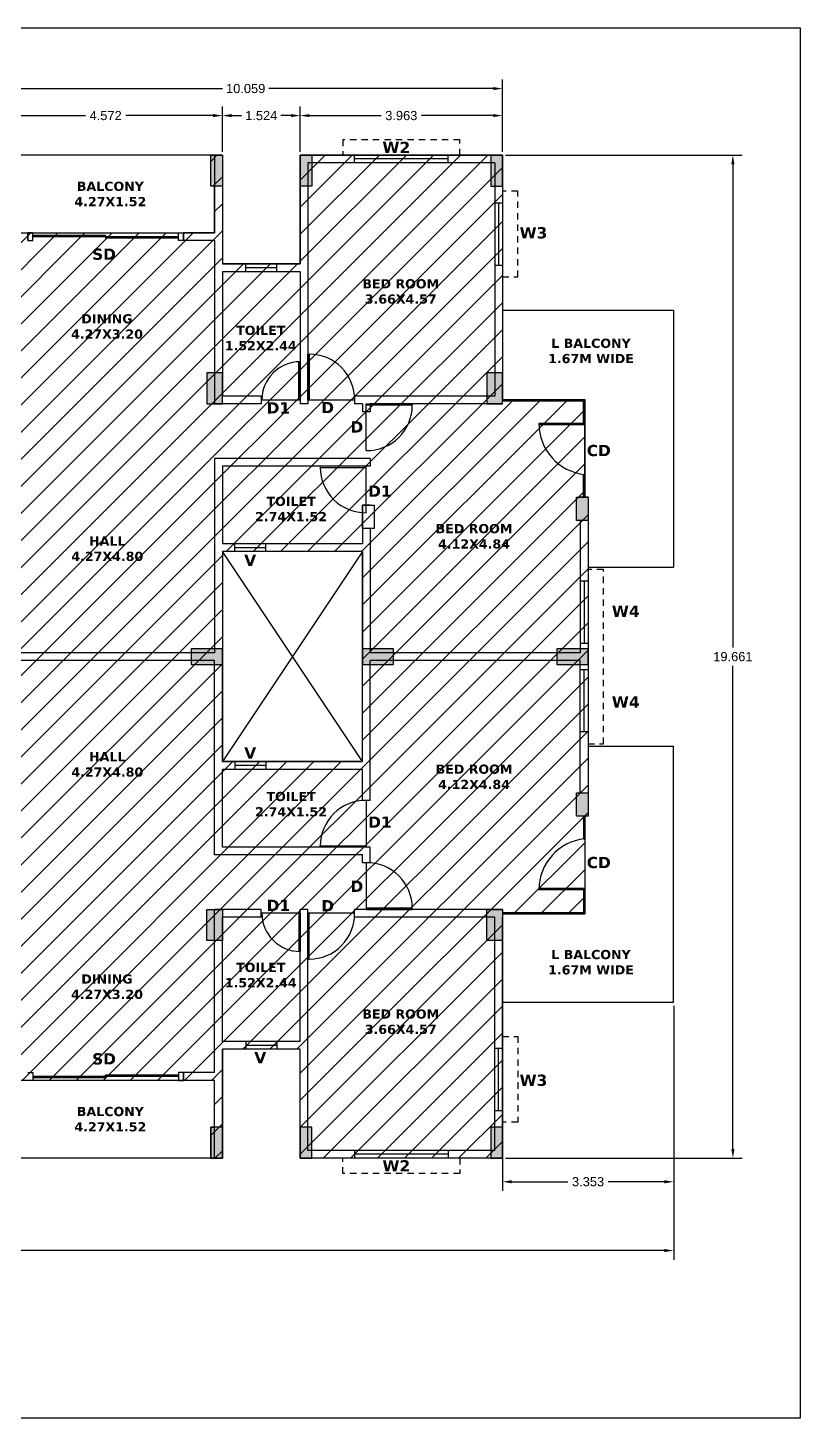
# Model space of a CAD drawing. Header units: metres. Extents: x 619 to 842, y 1450 to 1542.
# Drawn here: x 769.25 to 784.38, y 1478.99 to 1506.24 of the extents above; entities that cross this region are included whole.
import ezdxf

# ---------------------------------------------------------------- set-up
doc = ezdxf.new("R2010")
doc.units = ezdxf.units.M
doc.header["$LTSCALE"] = 0.5
doc.header["$MEASUREMENT"] = 0
doc.linetypes.add('DASHED2', pattern=[0.375, 0.25, -0.125])
for name, color, linetype in [('_Door', 114, 'Continuous'), ('_Floor', 153, 'Continuous'), ('CENTERLINE', 1, 'Continuous'), ('CURTAIN WALL', 4, 'Continuous'), ('EXTERIOR BOUNDRY', 6, 'Continuous'), ('TEXT', 7, 'Continuous'), ('wall', 7, 'Continuous'), ('WINDOW', 5, 'Continuous')]:
    doc.layers.add(name, color=color, linetype=linetype)
doc.styles.get("Standard").update_dxf_attribs({"font": 'arial.ttf'})
doc.dimstyles.get("Standard").update_dxf_attribs({"dimtxt": 0.18, "dimasz": 0.18, "dimexe": 0.18, "dimexo": 0.0625, "dimgap": 0.09, "dimtad": 0, "dimtih": 1, "dimtoh": 1, "dimdec": 3, "dimzin": 0, "dimdsep": 46, "dimtxsty": 'Standard', "dimcen": 0.09, "dimadec": 0, "dimazin": 0, "dimtfac": 1, "dimtdec": 3, "dimtofl": 0, "dimtmove": 0, "dimatfit": 3, "dimfxl": 1, "dimtolj": 1, "dimtzin": 0, "dimarcsym": 0})

# ---------------------------------------------------------------- blocks, each defined once
blk = doc.blocks.new('*D59')
at = {"color": 0, "lineweight": -2, "transparency": 16777216}
for p, q in [((768.488, 1503.811), (768.488, 1504.703)), ((773.06, 1503.811), (773.06, 1504.703)), ((768.668, 1504.523), (770.377, 1504.523)), ((772.88, 1504.523), (771.17, 1504.523))]:
    blk.add_line(p, q, dxfattribs=at)
at = {"color": 0, "transparency": 16777216}
for points in [[(768.668, 1504.553), (768.668, 1504.493), (768.488, 1504.523)], [(772.88, 1504.553), (772.88, 1504.493), (773.06, 1504.523)]]:
    blk.add_solid(points, dxfattribs=at)
at = {"layer": 'Defpoints', "color": 0, "transparency": 16777216}
for p in [(773.06, 1504.523), (768.488, 1503.749), (773.06, 1503.749)]:
    blk.add_point(p, dxfattribs=at)
at = {"color": 0, "transparency": 16777216, "insert": (770.774, 1504.523), "char_height": 0.18, "attachment_point": 5}
blk.add_mtext('\\A1;4.572', dxfattribs=at)
blk = doc.blocks.new('*D60')
at = {"color": 0, "lineweight": -2, "transparency": 16777216}
for p, q in [((773.06, 1503.811), (773.06, 1504.703)), ((774.584, 1503.811), (774.584, 1504.703)), ((773.24, 1504.523), (773.437, 1504.523)), ((774.404, 1504.523), (774.207, 1504.523))]:
    blk.add_line(p, q, dxfattribs=at)
at = {"color": 0, "transparency": 16777216}
for points in [[(773.24, 1504.553), (773.24, 1504.493), (773.06, 1504.523)], [(774.404, 1504.553), (774.404, 1504.493), (774.584, 1504.523)]]:
    blk.add_solid(points, dxfattribs=at)
at = {"layer": 'Defpoints', "color": 0, "transparency": 16777216}
for p in [(774.584, 1504.523), (773.06, 1503.749), (774.584, 1503.749)]:
    blk.add_point(p, dxfattribs=at)
at = {"color": 0, "transparency": 16777216, "insert": (773.822, 1504.523), "char_height": 0.18, "attachment_point": 5}
blk.add_mtext('\\A1;1.524', dxfattribs=at)
blk = doc.blocks.new('*D61')
at = {"color": 0, "lineweight": -2, "transparency": 16777216}
for p, q in [((774.584, 1503.811), (774.584, 1504.703)), ((778.547, 1503.811), (778.547, 1504.703)), ((774.764, 1504.523), (776.172, 1504.523)), ((778.367, 1504.523), (776.959, 1504.523))]:
    blk.add_line(p, q, dxfattribs=at)
at = {"color": 0, "transparency": 16777216}
for points in [[(774.764, 1504.553), (774.764, 1504.493), (774.584, 1504.523)], [(778.367, 1504.553), (778.367, 1504.493), (778.547, 1504.523)]]:
    blk.add_solid(points, dxfattribs=at)
at = {"layer": 'Defpoints', "color": 0, "transparency": 16777216}
for p in [(778.547, 1504.523), (774.584, 1503.749), (778.547, 1503.749)]:
    blk.add_point(p, dxfattribs=at)
at = {"color": 0, "transparency": 16777216, "insert": (776.565, 1504.523), "char_height": 0.18, "attachment_point": 5}
blk.add_mtext('\\A1;3.963', dxfattribs=at)
blk = doc.blocks.new('*D64')
at = {"color": 0, "lineweight": -2, "transparency": 16777216}
for p, q in [((768.488, 1503.811), (768.488, 1505.233)), ((778.547, 1503.811), (778.547, 1505.233)), ((768.668, 1505.053), (773.062, 1505.053)), ((778.367, 1505.053), (773.973, 1505.053))]:
    blk.add_line(p, q, dxfattribs=at)
at = {"color": 0, "transparency": 16777216}
for points in [[(768.668, 1505.083), (768.668, 1505.023), (768.488, 1505.053)], [(778.367, 1505.083), (778.367, 1505.023), (778.547, 1505.053)]]:
    blk.add_solid(points, dxfattribs=at)
at = {"layer": 'Defpoints', "color": 0, "transparency": 16777216}
for p in [(778.547, 1505.053), (768.488, 1503.749), (778.547, 1503.749)]:
    blk.add_point(p, dxfattribs=at)
at = {"color": 0, "transparency": 16777216, "insert": (773.517, 1505.053), "char_height": 0.18, "attachment_point": 5}
blk.add_mtext('\\A1;10.059', dxfattribs=at)
blk = doc.blocks.new('*D65')
at = {"color": 0, "lineweight": -2, "transparency": 16777216}
for p, q in [((745.931, 1487.074), (745.931, 1482.097)), ((781.9, 1487.074), (781.9, 1482.097)), ((746.111, 1482.277), (763.452, 1482.277)), ((781.72, 1482.277), (764.379, 1482.277))]:
    blk.add_line(p, q, dxfattribs=at)
at = {"color": 0, "transparency": 16777216}
for points in [[(746.111, 1482.307), (746.111, 1482.247), (745.931, 1482.277)], [(781.72, 1482.307), (781.72, 1482.247), (781.9, 1482.277)]]:
    blk.add_solid(points, dxfattribs=at)
at = {"layer": 'Defpoints', "color": 0, "transparency": 16777216}
for p in [(745.931, 1487.136), (781.9, 1487.136), (781.9, 1482.277)]:
    blk.add_point(p, dxfattribs=at)
at = {"color": 0, "transparency": 16777216, "insert": (763.916, 1482.277), "char_height": 0.18, "attachment_point": 5}
blk.add_mtext('\\A1;35.968', dxfattribs=at)
blk = doc.blocks.new('*D69')
at = {"color": 0, "lineweight": -2, "transparency": 16777216}
for p, q in [((778.609, 1503.749), (783.24, 1503.749)), ((783.06, 1503.569), (783.06, 1494.1)), ((783.06, 1484.268), (783.06, 1493.736)), ((778.609, 1484.088), (783.24, 1484.088))]:
    blk.add_line(p, q, dxfattribs=at)
at = {"color": 0, "transparency": 16777216}
for points in [[(783.03, 1503.569), (783.09, 1503.569), (783.06, 1503.749)], [(783.03, 1484.268), (783.09, 1484.268), (783.06, 1484.088)]]:
    blk.add_solid(points, dxfattribs=at)
at = {"layer": 'Defpoints', "color": 0, "transparency": 16777216}
for p in [(778.547, 1503.749), (783.06, 1503.749), (778.547, 1484.088)]:
    blk.add_point(p, dxfattribs=at)
at = {"color": 0, "transparency": 16777216, "insert": (783.06, 1493.918), "char_height": 0.18, "attachment_point": 5}
blk.add_mtext('\\A1;19.661', dxfattribs=at)
blk = doc.blocks.new('*D76')
at = {"color": 0, "lineweight": -2, "transparency": 16777216}
for p, q in [((778.547, 1487.074), (778.547, 1483.445)), ((781.9, 1487.074), (781.9, 1483.445)), ((778.727, 1483.625), (779.83, 1483.625)), ((781.72, 1483.625), (780.617, 1483.625))]:
    blk.add_line(p, q, dxfattribs=at)
at = {"color": 0, "transparency": 16777216}
for points in [[(778.727, 1483.655), (778.727, 1483.595), (778.547, 1483.625)], [(781.72, 1483.655), (781.72, 1483.595), (781.9, 1483.625)]]:
    blk.add_solid(points, dxfattribs=at)
at = {"layer": 'Defpoints', "color": 0, "transparency": 16777216}
for p in [(778.547, 1487.136), (781.9, 1487.136), (781.9, 1483.625)]:
    blk.add_point(p, dxfattribs=at)
at = {"color": 0, "transparency": 16777216, "insert": (780.223, 1483.625), "char_height": 0.18, "attachment_point": 5}
blk.add_mtext('\\A1;3.353', dxfattribs=at)

msp = doc.modelspace()

# ---------------------------------------------------------------- hatches: boundary and pattern name
at = {"layer": 'CENTERLINE'}
h = msp.add_hatch(color=256, dxfattribs=at)
h.dxf.hatch_style = 1
h.paths.add_polyline_path([(772.83139, 1503.139), (773.06, 1503.139), (773.06, 1503.74863), (772.83139, 1503.74863)])
h = msp.add_hatch(color=256, dxfattribs=at)
h.dxf.hatch_style = 1
h.paths.add_polyline_path([(774.58407, 1503.139), (774.81268, 1503.139), (774.81268, 1503.74863), (774.58407, 1503.74863)])
h = msp.add_hatch(color=256, dxfattribs=at)
h.dxf.hatch_style = 1
h.paths.add_polyline_path([(778.31805, 1503.139), (778.54666, 1503.139), (778.54666, 1503.74863), (778.31805, 1503.74863)])
h = msp.add_hatch(color=256, dxfattribs=at)
h.dxf.hatch_style = 1
h.paths.add_polyline_path([(772.75518, 1498.87159), (773.06, 1498.87159), (773.06, 1499.48122), (772.75518, 1499.48122)])
h = msp.add_hatch(color=256, dxfattribs=at)
h.dxf.hatch_style = 1
h.paths.add_polyline_path([(778.24185, 1498.87159), (778.54666, 1498.87159), (778.54666, 1499.48122), (778.24185, 1499.48122)])
h = msp.add_hatch(color=1, dxfattribs=at)
h.dxf.hatch_style = 1
h.paths.add_polyline_path([(780.22315, 1496.58548), (779.99453, 1496.58548), (779.99453, 1497.0427), (780.22315, 1497.0427)])
h = msp.add_hatch(color=256, dxfattribs=at)
h.dxf.hatch_style = 1
h.paths.add_polyline_path([(773.06, 1493.76594), (773.06, 1494.07076), (772.45037, 1494.07076), (772.45037, 1493.76594)])
h = msp.add_hatch(color=256, dxfattribs=at)
h.dxf.hatch_style = 1
h.paths.add_polyline_path([(776.41296, 1493.76594), (776.41296, 1494.07076), (775.80333, 1494.07076), (775.80333, 1493.76594)])
h = msp.add_hatch(color=256, dxfattribs=at)
h.dxf.hatch_style = 1
h.paths.add_polyline_path([(780.22315, 1493.76594), (780.22315, 1494.07076), (779.61352, 1494.07076), (779.61352, 1493.76594)])
h = msp.add_hatch(color=1, dxfattribs=at)
h.dxf.hatch_style = 1
h.paths.add_polyline_path([(780.22315, 1490.794), (779.99453, 1490.794), (779.99453, 1491.25122), (780.22315, 1491.25122)])
h = msp.add_hatch(color=256, dxfattribs=at)
h.dxf.hatch_style = 1
h.paths.add_polyline_path([(772.75518, 1488.35548), (773.06, 1488.35548), (773.06, 1488.96511), (772.75518, 1488.96511)])
h = msp.add_hatch(color=256, dxfattribs=at)
h.dxf.hatch_style = 1
h.paths.add_polyline_path([(778.24185, 1488.35548), (778.54666, 1488.35548), (778.54666, 1488.96511), (778.24185, 1488.96511)])
h = msp.add_hatch(color=256, dxfattribs=at)
h.dxf.hatch_style = 1
h.paths.add_polyline_path([(772.83139, 1484.08807), (773.06, 1484.08807), (773.06, 1484.6977), (772.83139, 1484.6977)])
h = msp.add_hatch(color=256, dxfattribs=at)
h.dxf.hatch_style = 1
h.paths.add_polyline_path([(774.58407, 1484.08807), (774.81268, 1484.08807), (774.81268, 1484.6977), (774.58407, 1484.6977)])
h = msp.add_hatch(color=256, dxfattribs=at)
h.dxf.hatch_style = 1
h.paths.add_polyline_path([(778.31805, 1484.08807), (778.54666, 1484.08807), (778.54666, 1484.6977), (778.31805, 1484.6977)])
at = {"layer": 'EXTERIOR BOUNDRY', "lineweight": -3}
h = msp.add_hatch(dxfattribs=at)
h.set_pattern_fill('ANSI31', color=1, scale=3)
h.paths.add_polyline_path([(749.28444, 1503.74863), (753.24703, 1503.74863), (753.24703, 1501.61492), (754.77111, 1501.61492), (754.77111, 1503.74863), (754.99972, 1503.74863), (754.99972, 1503.139), (754.92352, 1503.139), (754.92352, 1502.22455), (759.19092, 1502.22455), (759.19092, 1503.139), (759.11472, 1503.139), (759.11472, 1503.74863), (759.34333, 1503.74863), (759.34333, 1501.76254), (762.08666, 1501.76733), (762.08666, 1503.139), (765.74444, 1503.139), (765.74444, 1501.76733), (768.48777, 1501.76733), (768.48777, 1503.74863), (768.71639, 1503.74863), (768.71639, 1503.139), (768.64018, 1503.139), (768.64018, 1502.22455), (772.90759, 1502.22455), (772.90759, 1503.139), (772.83139, 1503.139), (772.83139, 1503.74863), (773.06, 1503.74863), (773.06, 1501.61492), (774.58407, 1501.61492), (774.58407, 1503.74863), (778.54666, 1503.74863), (778.54666, 1498.96029), (780.15944, 1498.96029), (780.15944, 1497.0427), (780.22315, 1497.0427), (780.22315, 1490.794), (780.15944, 1490.794), (780.15944, 1488.8764), (778.54666, 1488.8764), (778.54666, 1484.08807), (774.58407, 1484.08807), (774.58407, 1486.22177), (773.06, 1486.22177), (773.06, 1484.08807), (772.83139, 1484.08807), (772.83139, 1484.6977), (772.90759, 1484.6977), (772.90759, 1485.61214), (768.64018, 1485.61214), (768.64018, 1484.6977), (768.71639, 1484.6977), (768.71639, 1484.08807), (768.48777, 1484.08807), (768.48777, 1484.6977), (768.48777, 1486.07247), (765.59203, 1486.07247), (765.59203, 1489.42233), (762.23907, 1489.42233), (762.23907, 1486.06937), (759.34333, 1486.06937), (759.34333, 1484.08807), (759.11472, 1484.08807), (759.11472, 1484.6977), (759.19092, 1484.6977), (759.19092, 1485.61214), (754.92352, 1485.61214), (754.92352, 1484.6977), (754.99972, 1484.6977), (754.99972, 1484.08807), (754.77111, 1484.08807), (754.77111, 1486.22177), (753.24703, 1486.22177), (753.24703, 1484.08807), (753.01842, 1484.08807), (749.28444, 1484.08807), (749.28444, 1488.8764), (747.67166, 1488.8764), (747.67166, 1490.794), (747.60796, 1490.794), (747.60796, 1497.0427), (747.67166, 1497.0427), (747.67166, 1498.96029), (749.28444, 1498.96029)])
h.paths.add_polyline_path([(754.77111, 1495.97585), (752.02777, 1495.97585), (752.02777, 1491.86085), (754.77111, 1491.86085)], flags=16)
h.paths.add_polyline_path([(775.80333, 1495.97585), (773.06, 1495.97585), (773.06, 1491.86085), (775.80333, 1491.86085)], flags=16)

# ---------------------------------------------------------------- linework, layer by layer
at = {"linetype": 'DASHED2'}
for points in [[(777.70981, 1503.74863), (777.70981, 1504.04863), (775.42092, 1504.04863), (775.42092, 1503.74863)], [(778.54666, 1501.36218), (778.84666, 1501.36218), (778.84666, 1503.04144), (778.54666, 1503.04144)], [(780.22315, 1492.21143), (780.52315, 1492.21143), (780.52315, 1495.62527), (780.22315, 1495.62527)], [(778.54666, 1486.47452), (778.84666, 1486.47452), (778.84666, 1484.79526), (778.54666, 1484.79526)], [(777.70981, 1484.08807), (777.70981, 1483.78807), (775.42092, 1483.78807), (775.42092, 1484.08807)]]:
    msp.add_lwpolyline(points, dxfattribs=at)
at = {"layer": '_Door'}
for p, q in [((769.34981, 1502.22455), (769.24981, 1502.22455)), ((769.24981, 1502.22455), (769.24981, 1502.07214)), ((769.34981, 1502.07214), (769.34981, 1502.22455)), ((772.19796, 1502.07214), (772.19796, 1502.22455)), ((772.19796, 1502.22455), (772.29796, 1502.22455)), ((772.29796, 1502.22455), (772.29796, 1502.07214)), ((769.24981, 1502.07214), (769.34981, 1502.07214)), ((770.77389, 1502.17335), (769.34981, 1502.17335)), ((772.19796, 1502.14835), (769.34981, 1502.14835)), ((770.77389, 1502.17335), (770.77389, 1502.12335)), ((772.19796, 1502.12335), (770.77389, 1502.12335)), ((772.29796, 1502.07214), (772.19796, 1502.07214)), ((774.73648, 1498.94779), (774.73648, 1499.84779)), ((774.73648, 1499.84779), (774.76148, 1499.84779)), ((774.76148, 1499.84779), (774.76148, 1498.94779)), ((774.55907, 1498.94779), (774.55907, 1499.69779)), ((774.58407, 1498.94779), (774.58407, 1499.69779)), ((774.58407, 1498.94779), (773.83407, 1498.94779)), ((775.65092, 1498.94779), (774.73648, 1498.94779)), ((775.87953, 1497.95714), (775.87953, 1498.87159)), ((775.87953, 1498.87159), (776.77953, 1498.87159)), ((776.77953, 1498.84659), (775.87953, 1498.84659)), ((776.77953, 1498.87159), (776.77953, 1498.84659)), ((780.15944, 1498.489), (779.25944, 1498.489)), ((780.15944, 1498.464), (779.25944, 1498.464)), ((780.15944, 1497.489), (780.15944, 1498.489)), ((775.8788, 1497.65233), (774.9788, 1497.65233)), ((774.9788, 1497.65233), (774.9788, 1497.62733)), ((774.9788, 1497.62733), (775.8788, 1497.62733)), ((775.8788, 1496.73789), (775.8788, 1497.65233)), ((775.8788, 1491.09881), (775.8788, 1490.18437)), ((774.9788, 1490.18437), (774.9788, 1490.20937)), ((774.9788, 1490.20937), (775.8788, 1490.20937)), ((780.15944, 1490.3477), (780.15944, 1489.3477)), ((775.8788, 1490.18437), (774.9788, 1490.18437)), ((775.87953, 1489.87955), (775.87953, 1488.96511)), ((780.15944, 1489.3727), (779.25944, 1489.3727)), ((780.15944, 1489.3477), (779.25944, 1489.3477)), ((774.58407, 1488.8889), (773.83407, 1488.8889)), ((774.55907, 1488.8889), (774.55907, 1488.1389)), ((774.58407, 1488.8889), (774.58407, 1488.1389)), ((775.65092, 1488.8889), (774.73648, 1488.8889)), ((774.73648, 1488.8889), (774.73648, 1487.9889)), ((774.76148, 1487.9889), (774.76148, 1488.8889)), ((776.77953, 1488.99011), (775.87953, 1488.99011)), ((775.87953, 1488.96511), (776.77953, 1488.96511)), ((776.77953, 1488.96511), (776.77953, 1488.99011)), ((774.73648, 1487.9889), (774.76148, 1487.9889)), ((769.24981, 1485.76455), (769.34981, 1485.76455)), ((769.34981, 1485.61214), (769.24981, 1485.61214)), ((769.34981, 1485.76455), (769.34981, 1485.61214)), ((772.19796, 1485.68835), (769.34981, 1485.68835)), ((770.77389, 1485.66335), (769.34981, 1485.66335)), ((772.19796, 1485.71335), (770.77389, 1485.71335)), ((770.77389, 1485.66335), (770.77389, 1485.71335)), ((772.29796, 1485.76455), (772.19796, 1485.76455)), ((772.19796, 1485.76455), (772.19796, 1485.61214)), ((772.19796, 1485.61214), (772.29796, 1485.61214)), ((772.29796, 1485.61214), (772.29796, 1485.76455))]:
    msp.add_line(p, q, dxfattribs=at)
for centre, radius, start, end in [((774.76148, 1498.95829), 0.88951, 359.324056, 90), ((774.58407, 1498.94779), 0.75, 90, 180), ((775.89003, 1498.84659), 0.88951, 269.324056, 360), ((780.265, 1498.489), 1.00556, 180, 263.974425), ((775.86831, 1497.62733), 0.88951, 180, 270.675944), ((775.86831, 1490.20937), 0.88951, 89.324056, 180), ((780.265, 1489.3477), 1.00556, 96.025575, 180), ((775.89003, 1488.99011), 0.88951, 360, 90.675944), ((774.58407, 1488.8889), 0.75, 180, 270), ((774.76148, 1488.87841), 0.88951, 270, 0.675944)]:
    msp.add_arc(centre, radius, start, end, dxfattribs=at)
at = {"layer": '_Floor'}
msp.add_lwpolyline([(743.40535, 1506.24391), (784.37787, 1506.24391), (784.37787, 1478.99098), (743.40535, 1478.99098)], close=True, dxfattribs=at)
at = {"layer": 'CENTERLINE'}
for points in [[(773.06, 1503.139), (772.83139, 1503.139), (772.83139, 1503.74863), (773.06, 1503.74863)], [(774.81268, 1503.139), (774.58407, 1503.139), (774.58407, 1503.74863), (774.81268, 1503.74863)], [(778.54666, 1503.74863), (778.31805, 1503.74863), (778.31805, 1503.139), (778.54666, 1503.139)], [(773.06, 1499.48122), (772.75518, 1499.48122), (772.75518, 1498.87159), (773.06, 1498.87159)], [(778.54666, 1499.48122), (778.24185, 1499.48122), (778.24185, 1498.87159), (778.54666, 1498.87159)], [(780.22315, 1496.58548), (779.99453, 1496.58548), (779.99453, 1497.0427), (780.22315, 1497.0427)], [(776.03194, 1496.43307), (775.80333, 1496.43307), (775.80333, 1496.89029), (776.03194, 1496.89029)], [(772.45037, 1494.07076), (772.45037, 1493.76594), (773.06, 1493.76594), (773.06, 1494.07076)], [(775.80333, 1494.07076), (775.80333, 1493.76594), (776.41296, 1493.76594), (776.41296, 1494.07076)], [(779.61352, 1494.07076), (779.61352, 1493.76594), (780.22315, 1493.76594), (780.22315, 1494.07076)], [(780.22315, 1490.794), (779.99453, 1490.794), (779.99453, 1491.25122), (780.22315, 1491.25122)], [(773.06, 1488.35548), (772.75518, 1488.35548), (772.75518, 1488.96511), (773.06, 1488.96511)], [(778.54666, 1488.35548), (778.24185, 1488.35548), (778.24185, 1488.96511), (778.54666, 1488.96511)], [(773.06, 1484.6977), (772.83139, 1484.6977), (772.83139, 1484.08807), (773.06, 1484.08807)], [(774.81268, 1484.6977), (774.58407, 1484.6977), (774.58407, 1484.08807), (774.81268, 1484.08807)], [(778.54666, 1484.6977), (778.31805, 1484.6977), (778.31805, 1484.08807), (778.54666, 1484.08807)]]:
    msp.add_lwpolyline(points, close=True, dxfattribs=at)
at = {"layer": 'CURTAIN WALL'}
for p, q in [((778.54666, 1498.96029), (780.15944, 1498.96029)), ((778.54666, 1498.93529), (780.13444, 1498.93529)), ((780.13444, 1498.489), (780.13444, 1498.93529)), ((780.15944, 1498.489), (780.15944, 1498.96029)), ((780.13444, 1498.489), (780.15944, 1498.489)), ((780.13444, 1497.0427), (780.13444, 1497.489)), ((780.13444, 1497.489), (780.15944, 1497.489)), ((780.15944, 1497.0427), (780.15944, 1497.489)), ((780.13444, 1490.794), (780.13444, 1490.3477)), ((780.15944, 1490.794), (780.15944, 1490.3477)), ((780.13444, 1490.3477), (780.15944, 1490.3477)), ((780.13444, 1489.3477), (780.13444, 1488.9014)), ((780.13444, 1489.3477), (780.15944, 1489.3477)), ((780.15944, 1489.3477), (780.15944, 1488.8764)), ((778.54666, 1488.9014), (780.13444, 1488.9014)), ((778.54666, 1488.8764), (780.15944, 1488.8764))]:
    msp.add_line(p, q, dxfattribs=at)
at = {"layer": 'EXTERIOR BOUNDRY', "lineweight": -3}
msp.add_lwpolyline([(768.64018, 1502.22455), (772.90759, 1502.22455), (772.90759, 1503.139), (772.83139, 1503.139), (772.83139, 1503.74863), (773.06, 1503.74863), (773.06, 1501.61492), (774.58407, 1501.61492), (774.58407, 1503.74863), (778.54666, 1503.74863), (778.54666, 1498.96029), (780.15944, 1498.96029), (780.15944, 1497.0427), (780.22315, 1497.0427), (780.22315, 1490.794), (780.15944, 1490.794), (780.15944, 1488.8764), (778.54666, 1488.8764), (778.54666, 1484.08807), (774.58407, 1484.08807), (774.58407, 1486.22177), (773.06, 1486.22177), (773.06, 1484.08807), (772.83139, 1484.08807), (772.83139, 1484.6977), (772.90759, 1484.6977), (772.90759, 1485.61214), (768.64018, 1485.61214)], dxfattribs=at)
at = {"layer": 'EXTERIOR BOUNDRY'}
msp.add_lwpolyline([(775.80333, 1495.97585), (773.06, 1495.97585), (773.06, 1491.86085), (775.80333, 1491.86085)], close=True, dxfattribs=at)
at = {"layer": 'wall'}
for p, q in [((773.06, 1503.74863), (768.48777, 1503.74863)), ((772.90759, 1503.74863), (772.90759, 1502.22455)), ((773.06, 1503.74863), (773.06, 1501.61492)), ((778.54666, 1503.74863), (774.58407, 1503.74863)), ((774.58407, 1503.74863), (774.58407, 1501.61492)), ((778.39426, 1503.59622), (774.73648, 1503.59622)), ((774.73648, 1503.59622), (774.73648, 1498.87159)), ((778.39426, 1503.59622), (778.39426, 1499.024)), ((778.54666, 1503.74863), (778.54666, 1499.024)), ((769.24981, 1502.07214), (769.24981, 1502.22455)), ((769.24981, 1502.07214), (769.24981, 1502.22455)), ((772.90759, 1502.22455), (772.29796, 1502.22455)), ((772.29796, 1502.07214), (772.29796, 1502.22455)), ((772.29796, 1502.07214), (772.29796, 1502.22455)), ((772.90759, 1502.07214), (772.29796, 1502.07214)), ((772.90759, 1502.07214), (772.90759, 1498.87159)), ((774.58407, 1501.61492), (773.06, 1501.61492)), ((774.58407, 1501.46252), (773.06, 1501.46252)), ((773.06, 1501.46252), (773.06, 1499.024)), ((774.58407, 1501.46252), (774.58407, 1498.87159)), ((781.89963, 1500.70048), (778.54666, 1500.70048)), ((781.89963, 1500.70048), (781.89963, 1495.67103)), ((773.82203, 1499.024), (773.06, 1499.024)), ((773.82203, 1499.024), (773.82203, 1498.87159)), ((778.39426, 1499.024), (775.65092, 1499.024)), ((775.65092, 1499.024), (775.65092, 1498.87159)), ((773.82203, 1498.87159), (772.90759, 1498.87159)), ((774.73648, 1498.87159), (774.58407, 1498.87159)), ((775.80333, 1498.87159), (775.65092, 1498.87159)), ((775.80333, 1498.87159), (775.80333, 1498.71918)), ((775.95574, 1498.71918), (775.80333, 1498.71918)), ((778.54666, 1498.87159), (775.95574, 1498.87159)), ((775.95574, 1498.87159), (775.95574, 1498.71918)), ((775.95574, 1497.80474), (772.90759, 1497.80474)), ((772.90759, 1497.80474), (772.90759, 1493.99455)), ((775.95574, 1497.65233), (773.06, 1497.65233)), ((773.06, 1497.65233), (773.06, 1496.12826)), ((775.95574, 1497.80474), (775.95574, 1497.65233)), ((780.22315, 1497.0427), (780.07074, 1497.0427)), ((780.22315, 1497.0427), (780.22315, 1493.91835)), ((775.95574, 1496.89029), (775.80333, 1496.89029)), ((775.80333, 1496.89029), (775.80333, 1496.12826)), ((780.07074, 1496.58548), (780.07074, 1493.99455)), ((775.95574, 1496.43307), (775.95574, 1493.99455)), ((775.80333, 1496.12826), (773.06, 1496.12826)), ((775.80333, 1495.97585), (773.06, 1495.97585)), ((773.06, 1495.97585), (773.06, 1493.91835)), ((775.80333, 1495.97585), (773.06, 1491.86085)), ((775.80333, 1491.86085), (773.06, 1495.97585)), ((775.80333, 1495.97585), (775.80333, 1493.91835)), ((780.22315, 1495.67103), (781.89963, 1495.67103)), ((772.90759, 1493.99455), (768.64018, 1493.99455)), ((772.90759, 1493.84214), (768.64018, 1493.84214)), ((772.90759, 1490.03196), (772.90759, 1493.84214)), ((773.06, 1491.86085), (773.06, 1493.91835)), ((775.80333, 1491.86085), (775.80333, 1493.91835)), ((780.07074, 1493.99455), (775.95574, 1493.99455)), ((780.07074, 1493.84214), (775.95574, 1493.84214)), ((775.95574, 1491.09881), (775.95574, 1493.84214)), ((780.07074, 1491.25122), (780.07074, 1493.84214)), ((780.22315, 1493.91835), (780.22315, 1490.794)), ((780.22315, 1492.16566), (781.89963, 1492.16566)), ((781.89963, 1487.13622), (781.89963, 1492.16566)), ((775.80333, 1491.86085), (773.06, 1491.86085)), ((775.80333, 1491.70844), (773.06, 1491.70844)), ((773.06, 1490.18437), (773.06, 1491.70844)), ((775.80333, 1491.0965), (775.80333, 1491.70844)), ((775.95501, 1491.09881), (775.8026, 1491.09881)), ((780.22315, 1490.794), (780.07074, 1490.794)), ((775.80333, 1490.03196), (772.90759, 1490.03196)), ((775.95574, 1490.18437), (773.06, 1490.18437)), ((775.80333, 1489.87955), (775.80333, 1490.03196)), ((775.95574, 1490.03196), (775.95574, 1490.18437)), ((775.95574, 1489.87955), (775.95574, 1490.03196)), ((775.95574, 1489.87955), (775.80333, 1489.87955)), ((773.82203, 1488.96511), (772.90759, 1488.96511)), ((772.90759, 1485.76455), (772.90759, 1488.96511)), ((773.82203, 1488.8127), (773.82203, 1488.96511)), ((774.73648, 1488.96511), (774.58407, 1488.96511)), ((774.58407, 1486.37418), (774.58407, 1488.96511)), ((774.73648, 1484.24048), (774.73648, 1488.96511)), ((778.54666, 1488.96511), (775.65092, 1488.96511)), ((775.65092, 1488.8127), (775.65092, 1488.96511)), ((773.82203, 1488.8127), (773.06, 1488.8127)), ((773.06, 1486.37418), (773.06, 1488.8127)), ((778.39426, 1488.8127), (775.65092, 1488.8127)), ((778.39426, 1484.24048), (778.39426, 1488.8127)), ((778.54666, 1484.08807), (778.54666, 1488.8127)), ((781.89963, 1487.13622), (778.54666, 1487.13622)), ((774.58407, 1486.37418), (773.06, 1486.37418)), ((774.58407, 1486.22177), (773.06, 1486.22177)), ((773.06, 1484.08807), (773.06, 1486.22177)), ((774.58407, 1484.08807), (774.58407, 1486.22177)), ((772.90759, 1485.76455), (772.29796, 1485.76455)), ((772.29796, 1485.76455), (772.29796, 1485.61214)), ((772.29796, 1485.76455), (772.29796, 1485.61214)), ((772.90759, 1485.61214), (772.29796, 1485.61214)), ((772.90759, 1484.08807), (772.90759, 1485.61214)), ((778.39426, 1484.24048), (774.73648, 1484.24048)), ((773.06, 1484.08807), (768.48777, 1484.08807)), ((778.54666, 1484.08807), (774.58407, 1484.08807))]:
    msp.add_line(p, q, dxfattribs=at)
at = {"layer": 'WINDOW'}
for p, q in [((775.65092, 1503.59622), (775.65092, 1503.74863)), ((777.47981, 1503.67242), (775.65092, 1503.67242)), ((777.47981, 1503.59622), (777.47981, 1503.74863)), ((778.39426, 1502.81144), (778.54666, 1502.81144)), ((778.47046, 1502.81144), (778.47046, 1501.59218)), ((773.51722, 1501.46252), (773.51722, 1501.61492)), ((774.12685, 1501.53872), (773.51722, 1501.53872)), ((774.12685, 1501.46252), (774.12685, 1501.61492)), ((778.39426, 1501.59218), (778.54666, 1501.59218)), ((773.30437, 1495.97585), (773.30437, 1496.12826)), ((773.914, 1496.05205), (773.30437, 1496.05205)), ((773.914, 1495.97585), (773.914, 1496.12826)), ((780.22315, 1495.39527), (780.07074, 1495.39527)), ((780.14694, 1495.39527), (780.14694, 1494.17601)), ((780.22315, 1494.17601), (780.07074, 1494.17601)), ((780.22315, 1493.66069), (780.07074, 1493.66069)), ((780.14694, 1492.44143), (780.14694, 1493.66069)), ((780.22315, 1492.44143), (780.07074, 1492.44143)), ((773.30437, 1491.86085), (773.30437, 1491.70844)), ((773.914, 1491.86085), (773.914, 1491.70844)), ((773.914, 1491.78464), (773.30437, 1491.78464)), ((773.51722, 1486.37418), (773.51722, 1486.22177)), ((774.12685, 1486.29798), (773.51722, 1486.29798)), ((774.12685, 1486.37418), (774.12685, 1486.22177)), ((778.39426, 1486.24452), (778.54666, 1486.24452)), ((778.47046, 1485.02526), (778.47046, 1486.24452)), ((778.39426, 1485.02526), (778.54666, 1485.02526)), ((775.65092, 1484.24048), (775.65092, 1484.08807)), ((777.47981, 1484.24048), (777.47981, 1484.08807)), ((777.47981, 1484.16427), (775.65092, 1484.16427))]:
    msp.add_line(p, q, dxfattribs=at)

# ---------------------------------------------------------------- texts
at = {"layer": 'TEXT'}
for s, insert, char_height, width, attachment_point in [('{\\fVerdana|b1|i0|c0|p34;W2}', (776.73889, 1503.78941), 0.22, 0.1049532, 9), ('\\pxqc;{\\fVerdana|b1|i0|c0|p34;BALCONY\\P4.27X1.52}', (771.76658, 1502.74401), 0.18, 1.8005489, 9), ('{\\fVerdana|b1|i0|c0|p34;W3}', (779.42523, 1502.11138), 0.22, 0.1049532, 9), ('{\\fVerdana|b1|i0|c0|p34;SD}', (770.97591, 1501.69252), 0.22, 0.1049532, 9), ('\\pxqc;{\\fVerdana|b1|i0|c0|p34;BED ROOM\\P3.66X4.57}', (777.4542, 1500.83335), 0.18, 1.8005489, 9), ('\\pxqc;{\\fVerdana|b1|i0|c0|p34;DINING\\P4.27X3.20}', (771.70062, 1500.14702), 0.18, 1.8005489, 9), ('\\pxqc;{\\fVerdana|b1|i0|c0|p34;TOILET\\P1.52X2.44}', (774.71223, 1499.92021), 0.18, 1.8005489, 9), ('\\pxqc;{\\fVerdana|b1|i0|c0|p34;L BALCONY\\P1.67M WIDE}', (781.18096, 1499.66753), 0.18, 1.8005489, 9), ('{\\fVerdana|b1|i0|c0|p34;D1}', (774.38769, 1498.68395), 0.22, 0.1049532, 9), ('{\\fVerdana|b1|i0|c0|p34;D}', (775.24718, 1498.69055), 0.22, 0.1049532, 9), ('{\\fVerdana|b1|i0|c0|p34;D}', (775.8199, 1498.31004), 0.22, 0.1049532, 9), ('{\\fVerdana|b1|i0|c0|p34;CD}', (780.66926, 1497.8441), 0.22, 0.1049532, 9), ('\\pxqc;{\\fVerdana|b1|i0|c0|p34;TOILET\\P2.74X1.52}', (775.30625, 1496.56926), 0.18, 1.8005489, 9), ('{\\fVerdana|b1|i0|c0|p34;D1}', (776.37622, 1497.0521), 0.22, 0.1049532, 9), ('\\pxqc;{\\fVerdana|b1|i0|c0|p34;BED ROOM\\P4.12X4.84}', (778.88956, 1496.034), 0.18, 1.8005489, 9), ('\\pxqc;{\\fVerdana|b1|i0|c0|p34;HALL\\P4.27X4.80}', (771.70625, 1495.79063), 0.18, 1.8005489, 9), ('{\\fVerdana|b1|i0|c0|p34;V}', (773.72223, 1495.69659), 0.22, 0.1049532, 9), ('{\\fVerdana|b1|i0|c0|p34;W4}', (781.23209, 1494.69774), 0.22, 0.1049532, 9), ('{\\fVerdana|b1|i0|c0|p34;W4}', (781.23209, 1493.13896), 0.22, 0.1049532, 3), ('{\\fVerdana|b1|i0|c0|p34;V}', (773.72223, 1492.1401), 0.22, 0.1049532, 3), ('\\pxqc;{\\fVerdana|b1|i0|c0|p34;HALL\\P4.27X4.80}', (771.70625, 1492.04607), 0.18, 1.8005489, 3), ('\\pxqc;{\\fVerdana|b1|i0|c0|p34;BED ROOM\\P4.12X4.84}', (778.88956, 1491.8027), 0.18, 1.8005489, 3), ('\\pxqc;{\\fVerdana|b1|i0|c0|p34;TOILET\\P2.74X1.52}', (775.30625, 1491.26744), 0.18, 1.8005489, 3), ('{\\fVerdana|b1|i0|c0|p34;D1}', (776.37622, 1490.7846), 0.22, 0.1049532, 3), ('{\\fVerdana|b1|i0|c0|p34;CD}', (780.66926, 1489.9926), 0.22, 0.1049532, 3), ('{\\fVerdana|b1|i0|c0|p34;D}', (775.8199, 1489.52666), 0.22, 0.1049532, 3), ('{\\fVerdana|b1|i0|c0|p34;D1}', (774.38769, 1489.15275), 0.22, 0.1049532, 3), ('{\\fVerdana|b1|i0|c0|p34;D}', (775.24718, 1489.14615), 0.22, 0.1049532, 3), ('\\pxqc;{\\fVerdana|b1|i0|c0|p34;L BALCONY\\P1.67M WIDE}', (781.18096, 1488.16917), 0.18, 1.8005489, 3), ('\\pxqc;{\\fVerdana|b1|i0|c0|p34;TOILET\\P1.52X2.44}', (774.71223, 1487.91649), 0.18, 1.8005489, 3), ('\\pxqc;{\\fVerdana|b1|i0|c0|p34;DINING\\P4.27X3.20}', (771.70062, 1487.68968), 0.18, 1.8005489, 3), ('\\pxqc;{\\fVerdana|b1|i0|c0|p34;BED ROOM\\P3.66X4.57}', (777.4542, 1487.00334), 0.18, 1.8005489, 3), ('{\\fVerdana|b1|i0|c0|p34;SD}', (770.97591, 1486.14418), 0.22, 0.1049532, 3), ('{\\fVerdana|b1|i0|c0|p34;V}', (773.91981, 1486.16843), 0.22, 0.1049532, 3), ('{\\fVerdana|b1|i0|c0|p34;W3}', (779.42523, 1485.72532), 0.22, 0.1049532, 3), ('\\pxqc;{\\fVerdana|b1|i0|c0|p34;BALCONY\\P4.27X1.52}', (771.76658, 1485.09269), 0.18, 1.8005489, 3), ('{\\fVerdana|b1|i0|c0|p34;W2}', (776.73889, 1484.04729), 0.22, 0.1049532, 3)]:
    msp.add_mtext(s, dxfattribs=dict(at, insert=insert, char_height=char_height, width=width, attachment_point=attachment_point))

# ---------------------------------------------------------------- dimensions: what is measured, and where the dimension line sits
for base, p1, p2, picture, middle in [((778.54666, 1505.05332), (768.48777, 1503.74863), (778.54666, 1503.74863), '*D64', (773.51722, 1505.05332)), ((773.06, 1504.52317), (768.48777, 1503.74863), (773.06, 1503.74863), '*D59', (770.77389, 1504.52317)), ((774.58407, 1504.52317), (773.06, 1503.74863), (774.58407, 1503.74863), '*D60', (773.82203, 1504.52317)), ((778.54666, 1504.52317), (774.58407, 1503.74863), (778.54666, 1503.74863), '*D61', (776.56537, 1504.52317))]:
    dim = msp.add_linear_dim(base=base, p1=p1, p2=p2, angle=180, dimstyle='Standard', override={"dimtmove": 1})
    dim.commit()
    dim.dimension.update_dxf_attribs({"geometry": picture, "text_midpoint": middle})
for p1, p2, distance, picture, middle in [((778.54666, 1484.08807), (778.54666, 1503.74863), -4.51357, '*D69', (783.06024, 1493.91835)), ((745.93148, 1487.13622), (781.89963, 1487.13622), -4.85879, '*D65', (763.91555, 1482.27743)), ((778.54666, 1487.13622), (781.89963, 1487.13622), -3.51095, '*D76', (780.22315, 1483.62527))]:
    dim = msp.add_aligned_dim(p1=p1, p2=p2, distance=distance, dimstyle='Standard')
    dim.commit()
    dim.dimension.update_dxf_attribs({"geometry": picture, "text_midpoint": middle})

doc.saveas('drawing.dxf')
